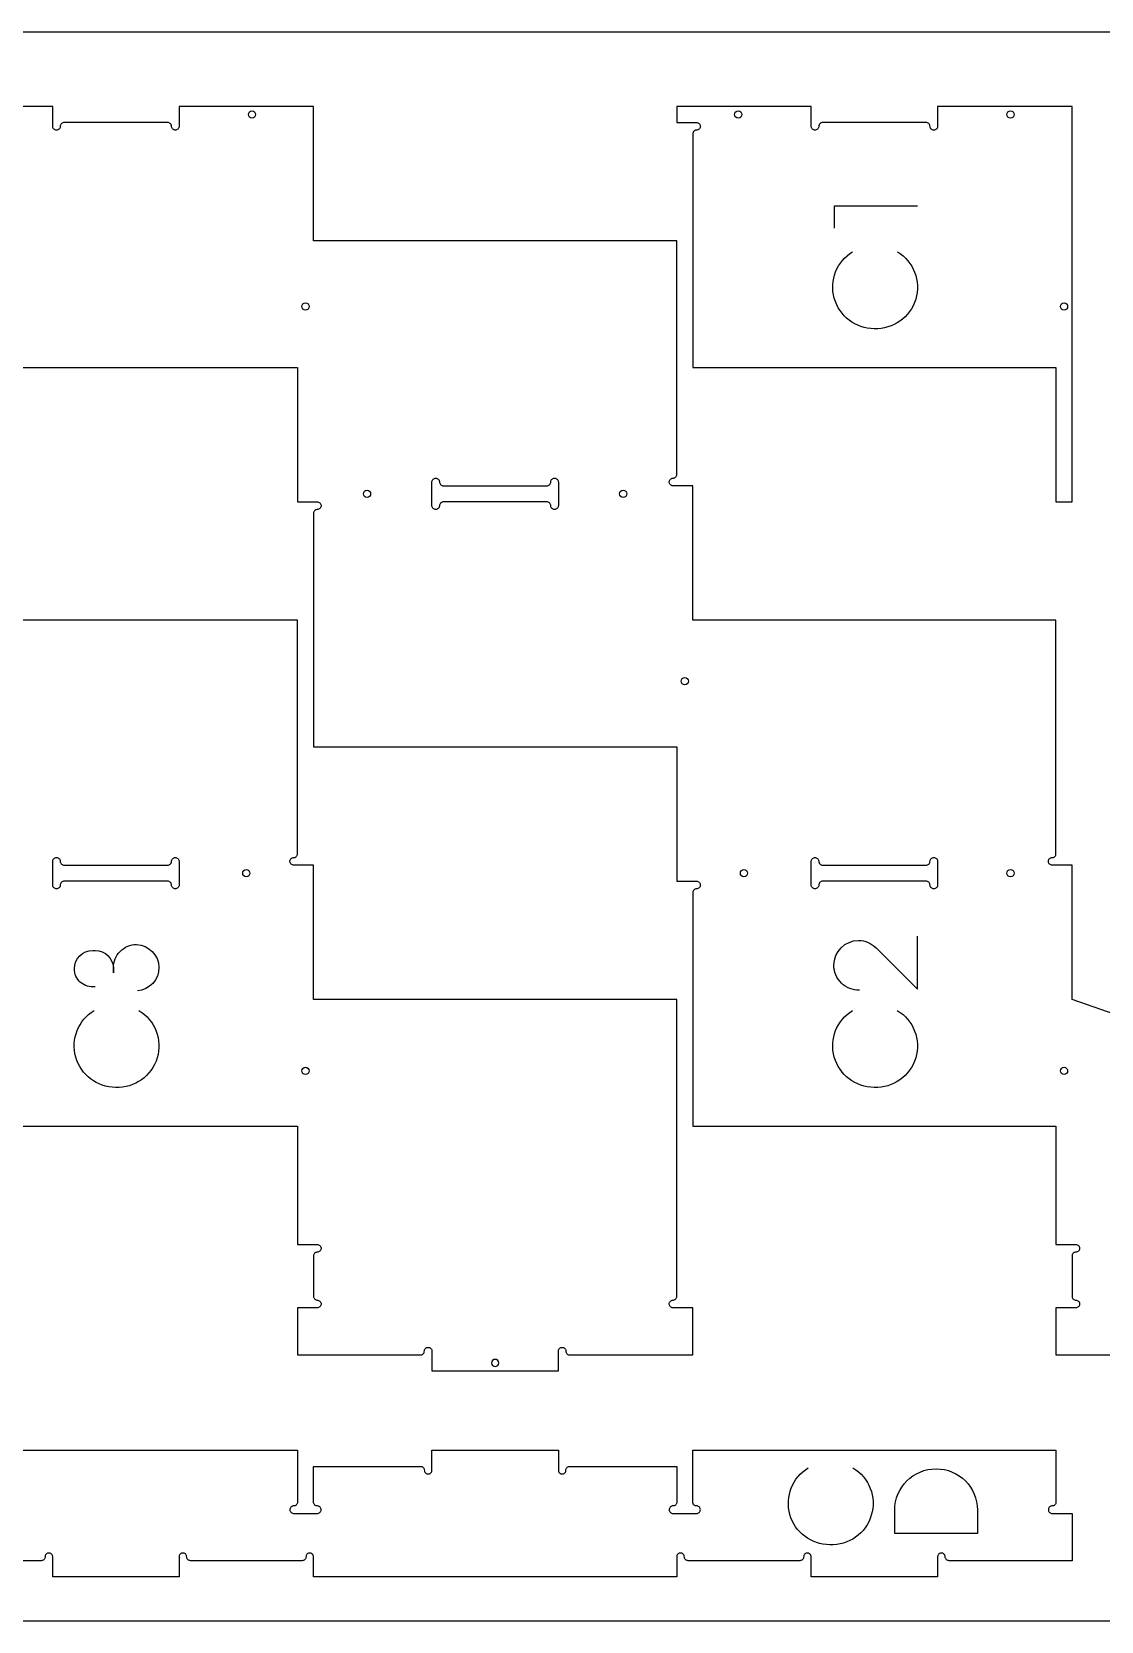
# Model space of a CAD drawing. Header units: inches. Extents: x 0 to 304, y 0 to 160.
# Drawn here: x 134.69 to 166.99, y 55.87 to 103.87 of the extents above; entities that cross this region are included whole.
import ezdxf

# ---------------------------------------------------------------- set-up
doc = ezdxf.new("R2010")
doc.units = ezdxf.units.IN
doc.header["$MEASUREMENT"] = 0
for name, color, linetype in [('000_NOTES', 6, 'Continuous'), ('CUT_HOLE', 1, 'Continuous'), ('CUT_number', 3, 'Continuous'), ('CUT_THRU', 7, 'Continuous')]:
    doc.layers.add(name, color=color, linetype=linetype)

# ---------------------------------------------------------------- blocks, each defined once
blk = doc.blocks.new('FASTENER')
blk.add_circle((0, 0), 0.109)

msp = doc.modelspace()

# ---------------------------------------------------------------- linework, layer by layer
at = {"layer": '000_NOTES'}
msp.add_lwpolyline([(103.874, 55.874), (103.874, 103.874), (199.874, 103.874), (199.874, 55.874)], close=True, dxfattribs=at)
at = {"layer": 'CUT_number'}
msp.add_lwpolyline([(158.941, 97.94), (158.941, 98.615), (161.441, 98.615)], dxfattribs=at)
for points in [[(160.834, 97.233, -0.77786), (160.134, 94.908, -0.756443), (159.484, 97.233)], [(159.691, 74.934, -0.423868), (158.916, 75.684, -0.413911), (159.666, 76.434, -0.194637), (160.191, 76.209), (161.441, 74.959), (161.441, 76.559)], [(136.603, 75.034, -0.454849), (135.973, 75.584, -0.411435), (136.528, 76.134), (136.603, 76.134, -0.412121), (137.153, 75.584), (137.153, 75.459), (137.153, 75.609, -0.414286), (137.853, 76.309, -0.946269), (137.878, 74.909)], [(137.921, 74.32, -0.77786), (137.221, 71.995, -0.756443), (136.571, 74.32)], [(160.834, 74.32, -0.77786), (160.134, 71.995, -0.756443), (159.484, 74.32)], [(159.494, 60.507, -0.77786), (158.794, 58.182, -0.756443), (158.144, 60.507)]]:
    msp.add_lwpolyline(points, format="xyb", dxfattribs=at)
msp.add_lwpolyline([(163.256, 58.527), (160.756, 58.527), (160.756, 59.227, -1), (163.256, 59.227)], format="xyb", close=True, dxfattribs=at)
at = {"layer": 'CUT_THRU'}
for points in [[(177.084, 70.826, 0), (166.112, 74.645, 0), (166.112, 78.706, 0), (165.513, 78.706, 0), (165.493, 78.708, 0), (165.474, 78.713, 0), (165.455, 78.722, 0), (165.439, 78.733, 0), (165.425, 78.747, 0), (165.413, 78.764, 0), (165.405, 78.782, 0), (165.4, 78.801, 0), (165.398, 78.821, 0), (165.4, 78.841, 0), (165.405, 78.86, 0), (165.413, 78.878, 0), (165.425, 78.894, 0), (165.439, 78.909, 0), (165.455, 78.92, 0), (165.474, 78.928, 0), (165.493, 78.934, 0), (165.533, 78.937, 0), (165.552, 78.942, 0), (165.57, 78.951, 0), (165.586, 78.962, 0), (165.6, 78.976, 0), (165.612, 78.993, 0), (165.62, 79.011, 0), (165.626, 79.03, 0), (165.627, 79.05, 0), (165.627, 86.102, 0), (154.656, 86.102, 0), (154.656, 90.163, 0), (154.056, 90.163, 0), (154.056, 90.163, 0), (154.036, 90.165, 0), (154.017, 90.17, 0), (153.999, 90.178, 0), (153.982, 90.19, 0), (153.968, 90.204, 0), (153.957, 90.22, 0), (153.948, 90.238, 0), (153.943, 90.258, 0), (153.941, 90.277, 0), (153.943, 90.297, 0), (153.948, 90.317, 0), (153.957, 90.335, 0), (153.968, 90.351, 0), (153.982, 90.365, 0), (153.999, 90.377, 0), (154.017, 90.385, 0), (154.036, 90.39, 0), (154.076, 90.394, 0), (154.095, 90.399, 0), (154.113, 90.407, 0), (154.13, 90.419, 0), (154.144, 90.433, 0), (154.155, 90.449, 0), (154.164, 90.467, 0), (154.169, 90.487, 0), (154.171, 90.507, 0), (154.171, 97.558, 0), (143.199, 97.558, 0), (143.199, 101.62, 0), (139.137, 101.62, 0), (139.137, 101.02, 0), (139.136, 101, 0), (139.131, 100.981, 0), (139.122, 100.963, 0), (139.111, 100.946, 0), (139.097, 100.932, 0), (139.08, 100.921, 0), (139.062, 100.912, 0), (139.043, 100.907, 0), (139.023, 100.905, 0), (139.003, 100.907, 0), (138.984, 100.912, 0), (138.966, 100.921, 0), (138.949, 100.932, 0), (138.935, 100.946, 0), (138.924, 100.963, 0), (138.915, 100.981, 0), (138.91, 101, 0), (138.907, 101.04, 0), (138.901, 101.059, 0), (138.893, 101.077, 0), (138.882, 101.094, 0), (138.867, 101.108, 0), (138.851, 101.119, 0), (138.833, 101.128, 0), (138.814, 101.133, 0), (138.794, 101.135, 0), (135.662, 101.135, 0), (135.642, 101.133, 0), (135.623, 101.128, 0), (135.605, 101.119, 0), (135.589, 101.108, 0), (135.575, 101.094, 0), (135.563, 101.077, 0), (135.555, 101.059, 0), (135.549, 101.04, 0), (135.546, 101, 0), (135.541, 100.981, 0), (135.532, 100.963, 0), (135.521, 100.946, 0), (135.507, 100.932, 0), (135.49, 100.921, 0), (135.472, 100.912, 0), (135.453, 100.907, 0), (135.433, 100.905, 0), (135.413, 100.907, 0), (135.394, 100.912, 0), (135.376, 100.921, 0), (135.36, 100.932, 0), (135.345, 100.946, 0), (135.334, 100.963, 0), (135.326, 100.981, 0), (135.32, 101, 0), (135.319, 101.02, 0), (135.319, 101.62, 0), (131.257, 101.62, 0)], [(131.742, 93.739, 0), (142.714, 93.739, 0), (142.714, 89.678, 0), (143.313, 89.678, 0), (143.333, 89.676, 0), (143.353, 89.671, 0), (143.371, 89.663, 0), (143.387, 89.651, 0), (143.401, 89.637, 0), (143.413, 89.621, 0), (143.421, 89.603, 0), (143.426, 89.583, 0), (143.428, 89.563, 0), (143.426, 89.543, 0), (143.421, 89.524, 0), (143.413, 89.506, 0), (143.401, 89.49, 0), (143.387, 89.476, 0), (143.371, 89.464, 0), (143.353, 89.456, 0), (143.333, 89.451, 0), (143.294, 89.447, 0), (143.274, 89.442, 0), (143.256, 89.433, 0), (143.24, 89.422, 0), (143.226, 89.408, 0), (143.214, 89.391, 0), (143.206, 89.373, 0), (143.201, 89.354, 0), (143.199, 89.334, 0), (143.199, 82.283, 0), (154.171, 82.283, 0), (154.171, 78.221, 0), (154.77, 78.221, 0), (154.79, 78.219, 0), (154.809, 78.214, 0), (154.827, 78.206, 0), (154.844, 78.194, 0), (154.858, 78.18, 0), (154.869, 78.164, 0), (154.878, 78.146, 0), (154.883, 78.127, 0), (154.885, 78.107, 0), (154.883, 78.087, 0), (154.878, 78.067, 0), (154.869, 78.049, 0), (154.858, 78.033, 0), (154.844, 78.019, 0), (154.827, 78.007, 0), (154.809, 77.999, 0), (154.79, 77.994, 0), (154.75, 77.99, 0), (154.731, 77.985, 0), (154.713, 77.977, 0), (154.697, 77.965, 0), (154.682, 77.951, 0), (154.671, 77.935, 0), (154.662, 77.917, 0), (154.657, 77.897, 0), (154.656, 77.878, 0), (154.656, 70.826, 0), (165.627, 70.826, 0), (165.627, 67.25, 0), (166.227, 67.25, 0), (166.247, 67.248, 0), (166.266, 67.243, 0), (166.284, 67.234, 0), (166.3, 67.223, 0), (166.315, 67.209, 0), (166.326, 67.192, 0), (166.335, 67.174, 0), (166.34, 67.155, 0), (166.341, 67.135, 0), (166.34, 67.115, 0), (166.335, 67.096, 0), (166.326, 67.078, 0), (166.315, 67.061, 0), (166.3, 67.047, 0), (166.284, 67.036, 0), (166.266, 67.027, 0), (166.247, 67.022, 0), (166.207, 67.019, 0), (166.188, 67.013, 0), (166.17, 67.005, 0), (166.153, 66.994, 0), (166.139, 66.979, 0), (166.128, 66.963, 0), (166.119, 66.945, 0), (166.114, 66.926, 0), (166.112, 66.906, 0), (166.112, 65.684, 0), (166.114, 65.664, 0), (166.119, 65.645, 0), (166.128, 65.626, 0), (166.139, 65.61, 0), (166.153, 65.596, 0), (166.17, 65.585, 0), (166.188, 65.576, 0), (166.207, 65.571, 0), (166.247, 65.567, 0), (166.266, 65.562, 0), (166.284, 65.554, 0), (166.3, 65.542, 0), (166.315, 65.528, 0), (166.326, 65.512, 0), (166.335, 65.494, 0), (166.34, 65.475, 0), (166.341, 65.455, 0), (166.34, 65.435, 0), (166.335, 65.415, 0), (166.326, 65.397, 0), (166.315, 65.381, 0), (166.3, 65.367, 0), (166.284, 65.355, 0), (166.266, 65.347, 0), (166.247, 65.342, 0), (166.227, 65.34, 0), (165.627, 65.34, 0), (165.627, 63.916, 0), (169.345, 63.916, 0)], [(131.742, 70.826, 0), (142.714, 70.826, 0), (142.714, 67.25, 0), (143.313, 67.25, 0), (143.333, 67.248, 0), (143.353, 67.243, 0), (143.371, 67.234, 0), (143.387, 67.223, 0), (143.401, 67.209, 0), (143.413, 67.192, 0), (143.421, 67.174, 0), (143.426, 67.155, 0), (143.428, 67.135, 0), (143.426, 67.115, 0), (143.421, 67.096, 0), (143.413, 67.078, 0), (143.401, 67.061, 0), (143.387, 67.047, 0), (143.371, 67.036, 0), (143.353, 67.027, 0), (143.333, 67.022, 0), (143.294, 67.019, 0), (143.274, 67.013, 0), (143.256, 67.005, 0), (143.24, 66.994, 0), (143.226, 66.979, 0), (143.214, 66.963, 0), (143.206, 66.945, 0), (143.201, 66.926, 0), (143.199, 66.906, 0), (143.199, 65.684, 0), (143.201, 65.664, 0), (143.206, 65.645, 0), (143.214, 65.626, 0), (143.226, 65.61, 0), (143.24, 65.596, 0), (143.256, 65.585, 0), (143.274, 65.576, 0), (143.294, 65.571, 0), (143.333, 65.567, 0), (143.353, 65.562, 0), (143.371, 65.554, 0), (143.387, 65.542, 0), (143.401, 65.528, 0), (143.413, 65.512, 0), (143.421, 65.494, 0), (143.426, 65.475, 0), (143.428, 65.455, 0), (143.426, 65.435, 0), (143.421, 65.415, 0), (143.413, 65.397, 0), (143.401, 65.381, 0), (143.387, 65.367, 0), (143.371, 65.355, 0), (143.353, 65.347, 0), (143.333, 65.342, 0), (143.313, 65.34, 0), (142.714, 65.34, 0), (142.714, 63.916, 0), (146.432, 63.916, 0), (146.451, 63.917, 0), (146.471, 63.923, 0), (146.489, 63.931, 0), (146.505, 63.942, 0), (146.519, 63.957, 0), (146.531, 63.973, 0), (146.539, 63.991, 0), (146.544, 64.01, 0), (146.548, 64.05, 0), (146.553, 64.069, 0), (146.562, 64.087, 0), (146.573, 64.104, 0), (146.587, 64.118, 0), (146.603, 64.129, 0), (146.622, 64.138, 0), (146.641, 64.143, 0), (146.661, 64.145, 0), (146.681, 64.143, 0), (146.7, 64.138, 0), (146.718, 64.129, 0), (146.734, 64.118, 0), (146.748, 64.104, 0), (146.76, 64.087, 0), (146.768, 64.069, 0), (146.774, 64.05, 0), (146.775, 64.03, 0), (146.775, 63.431, 0), (150.594, 63.431, 0), (150.594, 64.03, 0), (150.596, 64.05, 0), (150.601, 64.069, 0), (150.61, 64.087, 0), (150.621, 64.104, 0), (150.635, 64.118, 0), (150.651, 64.129, 0), (150.67, 64.138, 0), (150.689, 64.143, 0), (150.709, 64.145, 0), (150.729, 64.143, 0), (150.748, 64.138, 0), (150.766, 64.129, 0), (150.782, 64.118, 0), (150.797, 64.104, 0), (150.808, 64.087, 0), (150.816, 64.069, 0), (150.822, 64.05, 0), (150.825, 64.01, 0), (150.83, 63.991, 0), (150.839, 63.973, 0), (150.85, 63.957, 0), (150.864, 63.942, 0), (150.881, 63.931, 0), (150.899, 63.923, 0), (150.918, 63.917, 0), (150.938, 63.916, 0), (154.656, 63.916, 0), (154.656, 65.34, 0), (154.056, 65.34, 0), (154.036, 65.342, 0), (154.017, 65.347, 0), (153.999, 65.355, 0), (153.982, 65.367, 0), (153.968, 65.381, 0), (153.957, 65.397, 0), (153.948, 65.415, 0), (153.943, 65.435, 0), (153.941, 65.455, 0), (153.943, 65.475, 0), (153.948, 65.494, 0), (153.957, 65.512, 0), (153.968, 65.528, 0), (153.982, 65.542, 0), (153.999, 65.554, 0), (154.017, 65.562, 0), (154.036, 65.567, 0), (154.076, 65.571, 0), (154.095, 65.576, 0), (154.113, 65.585, 0), (154.13, 65.596, 0), (154.144, 65.61, 0), (154.155, 65.626, 0), (154.164, 65.645, 0), (154.169, 65.664, 0), (154.171, 65.684, 0), (154.171, 74.645, 0), (143.199, 74.645, 0), (143.199, 78.706, 0), (142.599, 78.706, 0), (142.579, 78.708, 0), (142.56, 78.713, 0), (142.542, 78.722, 0), (142.526, 78.733, 0), (142.512, 78.747, 0), (142.5, 78.764, 0), (142.492, 78.782, 0), (142.487, 78.801, 0), (142.485, 78.821, 0), (142.487, 78.841, 0), (142.492, 78.86, 0), (142.5, 78.878, 0), (142.512, 78.894, 0), (142.526, 78.909, 0), (142.542, 78.92, 0), (142.56, 78.928, 0), (142.579, 78.934, 0), (142.619, 78.937, 0), (142.639, 78.942, 0), (142.657, 78.951, 0), (142.673, 78.962, 0), (142.687, 78.976, 0), (142.699, 78.993, 0), (142.707, 79.011, 0), (142.712, 79.03, 0), (142.714, 79.05, 0), (142.714, 86.102, 0), (131.742, 86.102, 0)], [(131.742, 61.036, 0), (142.714, 61.036, 0), (142.714, 59.47, 0), (142.712, 59.451, 0), (142.707, 59.431, 0), (142.699, 59.413, 0), (142.687, 59.397, 0), (142.673, 59.383, 0), (142.657, 59.371, 0), (142.639, 59.363, 0), (142.619, 59.358, 0), (142.579, 59.354, 0), (142.56, 59.349, 0), (142.542, 59.341, 0), (142.526, 59.329, 0), (142.512, 59.315, 0), (142.5, 59.299, 0), (142.492, 59.28, 0), (142.487, 59.261, 0), (142.485, 59.241, 0), (142.487, 59.221, 0), (142.492, 59.202, 0), (142.5, 59.184, 0), (142.512, 59.168, 0), (142.526, 59.154, 0), (142.542, 59.142, 0), (142.56, 59.134, 0), (142.579, 59.128, 0), (142.599, 59.127, 0), (143.313, 59.127, 0), (143.333, 59.128, 0), (143.353, 59.134, 0), (143.371, 59.142, 0), (143.387, 59.154, 0), (143.401, 59.168, 0), (143.413, 59.184, 0), (143.421, 59.202, 0), (143.426, 59.221, 0), (143.428, 59.241, 0), (143.426, 59.261, 0), (143.421, 59.28, 0), (143.413, 59.299, 0), (143.401, 59.315, 0), (143.387, 59.329, 0), (143.371, 59.341, 0), (143.353, 59.349, 0), (143.333, 59.354, 0), (143.294, 59.358, 0), (143.274, 59.363, 0), (143.256, 59.371, 0), (143.24, 59.383, 0), (143.226, 59.397, 0), (143.214, 59.413, 0), (143.206, 59.431, 0), (143.201, 59.451, 0), (143.199, 59.47, 0), (143.199, 60.551, 0), (146.432, 60.551, 0), (146.451, 60.549, 0), (146.471, 60.544, 0), (146.489, 60.536, 0), (146.505, 60.524, 0), (146.519, 60.51, 0), (146.531, 60.494, 0), (146.539, 60.476, 0), (146.544, 60.457, 0), (146.548, 60.417, 0), (146.553, 60.397, 0), (146.562, 60.379, 0), (146.573, 60.363, 0), (146.587, 60.349, 0), (146.603, 60.337, 0), (146.622, 60.329, 0), (146.641, 60.324, 0), (146.661, 60.322, 0), (146.681, 60.324, 0), (146.7, 60.329, 0), (146.718, 60.337, 0), (146.734, 60.349, 0), (146.748, 60.363, 0), (146.76, 60.379, 0), (146.768, 60.397, 0), (146.774, 60.417, 0), (146.775, 60.437, 0), (146.775, 61.036, 0), (150.594, 61.036, 0), (150.594, 60.437, 0), (150.596, 60.417, 0), (150.601, 60.397, 0), (150.61, 60.379, 0), (150.621, 60.363, 0), (150.635, 60.349, 0), (150.651, 60.337, 0), (150.67, 60.329, 0), (150.689, 60.324, 0), (150.709, 60.322, 0), (150.729, 60.324, 0), (150.748, 60.329, 0), (150.766, 60.337, 0), (150.782, 60.349, 0), (150.797, 60.363, 0), (150.808, 60.379, 0), (150.816, 60.397, 0), (150.822, 60.417, 0), (150.825, 60.457, 0), (150.83, 60.476, 0), (150.839, 60.494, 0), (150.85, 60.51, 0), (150.864, 60.524, 0), (150.881, 60.536, 0), (150.899, 60.544, 0), (150.918, 60.549, 0), (150.938, 60.551, 0), (154.171, 60.551, 0), (154.171, 59.47, 0), (154.169, 59.451, 0), (154.164, 59.431, 0), (154.155, 59.413, 0), (154.144, 59.397, 0), (154.13, 59.383, 0), (154.113, 59.371, 0), (154.095, 59.363, 0), (154.076, 59.358, 0), (154.036, 59.354, 0), (154.017, 59.349, 0), (153.999, 59.341, 0), (153.982, 59.329, 0), (153.968, 59.315, 0), (153.957, 59.299, 0), (153.948, 59.28, 0), (153.943, 59.261, 0), (153.941, 59.241, 0), (153.943, 59.221, 0), (153.948, 59.202, 0), (153.957, 59.184, 0), (153.968, 59.168, 0), (153.982, 59.154, 0), (153.999, 59.142, 0), (154.017, 59.134, 0), (154.036, 59.128, 0), (154.056, 59.127, 0), (154.77, 59.127, 0), (154.79, 59.128, 0), (154.809, 59.134, 0), (154.827, 59.142, 0), (154.844, 59.154, 0), (154.858, 59.168, 0), (154.869, 59.184, 0), (154.878, 59.202, 0), (154.883, 59.221, 0), (154.885, 59.241, 0), (154.883, 59.261, 0), (154.878, 59.28, 0), (154.869, 59.299, 0), (154.858, 59.315, 0), (154.844, 59.329, 0), (154.827, 59.341, 0), (154.809, 59.349, 0), (154.79, 59.354, 0), (154.75, 59.358, 0), (154.731, 59.363, 0), (154.713, 59.371, 0), (154.697, 59.383, 0), (154.682, 59.397, 0), (154.671, 59.413, 0), (154.662, 59.431, 0), (154.657, 59.451, 0), (154.656, 59.47, 0), (154.656, 61.036, 0), (165.627, 61.036, 0), (165.627, 59.47, 0), (165.626, 59.451, 0), (165.62, 59.431, 0), (165.612, 59.413, 0), (165.6, 59.397, 0), (165.586, 59.383, 0), (165.57, 59.371, 0), (165.552, 59.363, 0), (165.533, 59.358, 0), (165.493, 59.354, 0), (165.474, 59.349, 0), (165.455, 59.341, 0), (165.439, 59.329, 0), (165.425, 59.315, 0), (165.413, 59.299, 0), (165.405, 59.28, 0), (165.4, 59.261, 0), (165.398, 59.241, 0), (165.4, 59.221, 0), (165.405, 59.202, 0), (165.413, 59.184, 0), (165.425, 59.168, 0), (165.439, 59.154, 0), (165.455, 59.142, 0), (165.474, 59.134, 0), (165.493, 59.128, 0), (165.513, 59.127, 0), (166.112, 59.127, 0), (166.112, 57.702, 0), (162.395, 57.702, 0), (162.375, 57.704, 0), (162.355, 57.709, 0), (162.337, 57.718, 0), (162.321, 57.729, 0), (162.307, 57.743, 0), (162.295, 57.76, 0), (162.287, 57.778, 0), (162.282, 57.797, 0), (162.278, 57.837, 0), (162.273, 57.856, 0), (162.265, 57.874, 0), (162.253, 57.89, 0), (162.239, 57.905, 0), (162.223, 57.916, 0), (162.205, 57.925, 0), (162.185, 57.93, 0), (162.165, 57.931, 0), (162.146, 57.93, 0), (162.126, 57.925, 0), (162.108, 57.916, 0), (162.092, 57.905, 0), (162.078, 57.89, 0), (162.066, 57.874, 0), (162.058, 57.856, 0), (162.053, 57.837, 0), (162.051, 57.817, 0), (162.051, 57.217, 0), (158.232, 57.217, 0), (158.232, 57.817, 0), (158.23, 57.837, 0), (158.225, 57.856, 0), (158.217, 57.874, 0), (158.205, 57.89, 0), (158.191, 57.905, 0), (158.175, 57.916, 0), (158.157, 57.925, 0), (158.137, 57.93, 0), (158.117, 57.931, 0), (158.098, 57.93, 0), (158.078, 57.925, 0), (158.06, 57.916, 0), (158.044, 57.905, 0), (158.03, 57.89, 0), (158.018, 57.874, 0), (158.01, 57.856, 0), (158.005, 57.837, 0), (158.001, 57.797, 0), (157.996, 57.778, 0), (157.988, 57.76, 0), (157.976, 57.743, 0), (157.962, 57.729, 0), (157.946, 57.718, 0), (157.927, 57.709, 0), (157.908, 57.704, 0), (157.888, 57.702, 0), (154.514, 57.702, 0), (154.494, 57.704, 0), (154.475, 57.709, 0), (154.457, 57.718, 0), (154.441, 57.729, 0), (154.427, 57.743, 0), (154.415, 57.76, 0), (154.407, 57.778, 0), (154.401, 57.797, 0), (154.398, 57.837, 0), (154.393, 57.856, 0), (154.384, 57.874, 0), (154.373, 57.89, 0), (154.359, 57.905, 0), (154.342, 57.916, 0), (154.324, 57.925, 0), (154.305, 57.93, 0), (154.285, 57.931, 0), (154.265, 57.93, 0), (154.246, 57.925, 0), (154.228, 57.916, 0), (154.212, 57.905, 0), (154.197, 57.89, 0), (154.186, 57.874, 0), (154.177, 57.856, 0), (154.172, 57.837, 0), (154.171, 57.817, 0), (154.171, 57.217, 0), (143.199, 57.217, 0), (143.199, 57.817, 0), (143.197, 57.837, 0), (143.192, 57.856, 0), (143.184, 57.874, 0), (143.172, 57.89, 0), (143.158, 57.905, 0), (143.142, 57.916, 0), (143.124, 57.925, 0), (143.104, 57.93, 0), (143.084, 57.931, 0), (143.064, 57.93, 0), (143.045, 57.925, 0), (143.027, 57.916, 0), (143.011, 57.905, 0), (142.997, 57.89, 0), (142.985, 57.874, 0), (142.977, 57.856, 0), (142.972, 57.837, 0), (142.968, 57.797, 0), (142.963, 57.778, 0), (142.954, 57.76, 0), (142.943, 57.743, 0), (142.929, 57.729, 0), (142.912, 57.718, 0), (142.894, 57.709, 0), (142.875, 57.704, 0), (142.855, 57.702, 0), (139.481, 57.702, 0), (139.461, 57.704, 0), (139.442, 57.709, 0), (139.424, 57.718, 0), (139.408, 57.729, 0), (139.393, 57.743, 0), (139.382, 57.76, 0), (139.374, 57.778, 0), (139.368, 57.797, 0), (139.365, 57.837, 0), (139.36, 57.856, 0), (139.351, 57.874, 0), (139.34, 57.89, 0), (139.326, 57.905, 0), (139.309, 57.916, 0), (139.291, 57.925, 0), (139.272, 57.93, 0), (139.252, 57.931, 0), (139.232, 57.93, 0), (139.213, 57.925, 0), (139.195, 57.916, 0), (139.178, 57.905, 0), (139.164, 57.89, 0), (139.153, 57.874, 0), (139.144, 57.856, 0), (139.139, 57.837, 0), (139.137, 57.817, 0), (139.137, 57.217, 0), (135.319, 57.217, 0), (135.319, 57.817, 0), (135.317, 57.837, 0), (135.312, 57.856, 0), (135.303, 57.874, 0), (135.292, 57.89, 0), (135.278, 57.905, 0), (135.261, 57.916, 0), (135.243, 57.925, 0), (135.224, 57.93, 0), (135.204, 57.931, 0), (135.184, 57.93, 0), (135.165, 57.925, 0), (135.147, 57.916, 0), (135.13, 57.905, 0), (135.116, 57.89, 0), (135.105, 57.874, 0), (135.096, 57.856, 0), (135.091, 57.837, 0), (135.088, 57.797, 0), (135.083, 57.778, 0), (135.074, 57.76, 0), (135.063, 57.743, 0), (135.049, 57.729, 0), (135.032, 57.718, 0), (135.014, 57.709, 0), (134.995, 57.704, 0), (134.975, 57.702, 0), (131.601, 57.702, 0)]]:
    msp.add_polyline3d(points, dxfattribs=at)
for points in [[(165.627, 93.739, 0), (165.627, 89.678, 0), (166.112, 89.678, 0), (166.112, 101.62, 0), (162.051, 101.62, 0), (162.051, 101.02, 0), (162.049, 101, 0), (162.044, 100.981, 0), (162.036, 100.963, 0), (162.024, 100.946, 0), (162.01, 100.932, 0), (161.994, 100.921, 0), (161.976, 100.912, 0), (161.956, 100.907, 0), (161.936, 100.905, 0), (161.916, 100.907, 0), (161.897, 100.912, 0), (161.879, 100.921, 0), (161.863, 100.932, 0), (161.849, 100.946, 0), (161.837, 100.963, 0), (161.829, 100.981, 0), (161.823, 101, 0), (161.82, 101.04, 0), (161.815, 101.059, 0), (161.806, 101.077, 0), (161.795, 101.094, 0), (161.781, 101.108, 0), (161.764, 101.119, 0), (161.746, 101.128, 0), (161.727, 101.133, 0), (161.707, 101.135, 0), (158.576, 101.135, 0), (158.556, 101.133, 0), (158.537, 101.128, 0), (158.518, 101.119, 0), (158.502, 101.108, 0), (158.488, 101.094, 0), (158.476, 101.077, 0), (158.468, 101.059, 0), (158.463, 101.04, 0), (158.459, 101, 0), (158.454, 100.981, 0), (158.446, 100.963, 0), (158.434, 100.946, 0), (158.42, 100.932, 0), (158.404, 100.921, 0), (158.386, 100.912, 0), (158.366, 100.907, 0), (158.347, 100.905, 0), (158.327, 100.907, 0), (158.307, 100.912, 0), (158.289, 100.921, 0), (158.273, 100.932, 0), (158.259, 100.946, 0), (158.247, 100.963, 0), (158.239, 100.981, 0), (158.234, 101, 0), (158.232, 101.02, 0), (158.232, 101.62, 0), (154.171, 101.62, 0), (154.171, 101.135, 0), (154.77, 101.135, 0), (154.79, 101.133, 0), (154.809, 101.128, 0), (154.827, 101.119, 0), (154.844, 101.108, 0), (154.858, 101.094, 0), (154.869, 101.077, 0), (154.878, 101.059, 0), (154.883, 101.04, 0), (154.885, 101.02, 0), (154.883, 101, 0), (154.878, 100.981, 0), (154.869, 100.963, 0), (154.858, 100.946, 0), (154.844, 100.932, 0), (154.827, 100.921, 0), (154.809, 100.912, 0), (154.79, 100.907, 0), (154.75, 100.904, 0), (154.731, 100.899, 0), (154.713, 100.89, 0), (154.697, 100.879, 0), (154.682, 100.865, 0), (154.671, 100.848, 0), (154.662, 100.83, 0), (154.657, 100.811, 0), (154.656, 100.791, 0), (154.656, 93.739, 0), (165.627, 93.739, 0)], [(147.02, 90.22, 0), (147.031, 90.204, 0), (147.045, 90.19, 0), (147.062, 90.178, 0), (147.08, 90.17, 0), (147.099, 90.165, 0), (147.119, 90.163, 0), (150.25, 90.163, 0), (150.27, 90.165, 0), (150.29, 90.17, 0), (150.308, 90.178, 0), (150.324, 90.19, 0), (150.338, 90.204, 0), (150.35, 90.22, 0), (150.358, 90.238, 0), (150.363, 90.258, 0), (150.367, 90.297, 0), (150.372, 90.317, 0), (150.38, 90.335, 0), (150.392, 90.351, 0), (150.406, 90.365, 0), (150.422, 90.377, 0), (150.44, 90.385, 0), (150.46, 90.39, 0), (150.48, 90.392, 0), (150.5, 90.39, 0), (150.519, 90.385, 0), (150.537, 90.377, 0), (150.553, 90.365, 0), (150.567, 90.351, 0), (150.579, 90.335, 0), (150.587, 90.317, 0), (150.592, 90.297, 0), (150.594, 90.277, 0), (150.594, 89.563, 0), (150.592, 89.543, 0), (150.587, 89.524, 0), (150.579, 89.506, 0), (150.567, 89.49, 0), (150.553, 89.476, 0), (150.537, 89.464, 0), (150.519, 89.456, 0), (150.5, 89.451, 0), (150.48, 89.449, 0), (150.46, 89.451, 0), (150.44, 89.456, 0), (150.422, 89.464, 0), (150.406, 89.476, 0), (150.392, 89.49, 0), (150.38, 89.506, 0), (150.372, 89.524, 0), (150.367, 89.543, 0), (150.363, 89.583, 0), (150.358, 89.603, 0), (150.35, 89.621, 0), (150.338, 89.637, 0), (150.324, 89.651, 0), (150.308, 89.663, 0), (150.29, 89.671, 0), (150.27, 89.676, 0), (150.25, 89.678, 0), (147.119, 89.678, 0), (147.099, 89.676, 0), (147.08, 89.671, 0), (147.062, 89.663, 0), (147.045, 89.651, 0), (147.031, 89.637, 0), (147.02, 89.621, 0), (147.011, 89.603, 0), (147.006, 89.583, 0), (147.003, 89.543, 0), (146.998, 89.524, 0), (146.989, 89.506, 0), (146.978, 89.49, 0), (146.964, 89.476, 0), (146.947, 89.464, 0), (146.929, 89.456, 0), (146.91, 89.451, 0), (146.89, 89.449, 0), (146.87, 89.451, 0), (146.851, 89.456, 0), (146.833, 89.464, 0), (146.816, 89.476, 0), (146.802, 89.49, 0), (146.791, 89.506, 0), (146.782, 89.524, 0), (146.777, 89.543, 0), (146.775, 89.563, 0), (146.775, 90.277, 0), (146.777, 90.297, 0), (146.782, 90.317, 0), (146.791, 90.335, 0), (146.802, 90.351, 0), (146.816, 90.365, 0), (146.833, 90.377, 0), (146.851, 90.385, 0), (146.87, 90.39, 0), (146.89, 90.392, 0), (146.91, 90.39, 0), (146.929, 90.385, 0), (146.947, 90.377, 0), (146.964, 90.365, 0), (146.978, 90.351, 0), (146.989, 90.335, 0), (146.998, 90.317, 0), (147.003, 90.297, 0), (147.006, 90.258, 0), (147.011, 90.238, 0), (147.02, 90.22, 0)], [(135.563, 78.764, 0), (135.575, 78.747, 0), (135.589, 78.733, 0), (135.605, 78.722, 0), (135.623, 78.713, 0), (135.642, 78.708, 0), (135.662, 78.706, 0), (138.794, 78.706, 0), (138.814, 78.708, 0), (138.833, 78.713, 0), (138.851, 78.722, 0), (138.867, 78.733, 0), (138.882, 78.747, 0), (138.893, 78.764, 0), (138.901, 78.782, 0), (138.907, 78.801, 0), (138.91, 78.841, 0), (138.915, 78.86, 0), (138.924, 78.878, 0), (138.935, 78.894, 0), (138.949, 78.909, 0), (138.966, 78.92, 0), (138.984, 78.928, 0), (139.003, 78.934, 0), (139.023, 78.935, 0), (139.043, 78.934, 0), (139.062, 78.928, 0), (139.08, 78.92, 0), (139.097, 78.909, 0), (139.111, 78.894, 0), (139.122, 78.878, 0), (139.131, 78.86, 0), (139.136, 78.841, 0), (139.137, 78.821, 0), (139.137, 78.107, 0), (139.136, 78.087, 0), (139.131, 78.067, 0), (139.122, 78.049, 0), (139.111, 78.033, 0), (139.097, 78.019, 0), (139.08, 78.007, 0), (139.062, 77.999, 0), (139.043, 77.994, 0), (139.023, 77.992, 0), (139.003, 77.994, 0), (138.984, 77.999, 0), (138.966, 78.007, 0), (138.949, 78.019, 0), (138.935, 78.033, 0), (138.924, 78.049, 0), (138.915, 78.067, 0), (138.91, 78.087, 0), (138.907, 78.127, 0), (138.901, 78.146, 0), (138.893, 78.164, 0), (138.882, 78.18, 0), (138.867, 78.194, 0), (138.851, 78.206, 0), (138.833, 78.214, 0), (138.814, 78.219, 0), (138.794, 78.221, 0), (135.662, 78.221, 0), (135.642, 78.219, 0), (135.623, 78.214, 0), (135.605, 78.206, 0), (135.589, 78.194, 0), (135.575, 78.18, 0), (135.563, 78.164, 0), (135.555, 78.146, 0), (135.549, 78.127, 0), (135.546, 78.087, 0), (135.541, 78.067, 0), (135.532, 78.049, 0), (135.521, 78.033, 0), (135.507, 78.019, 0), (135.49, 78.007, 0), (135.472, 77.999, 0), (135.453, 77.994, 0), (135.433, 77.992, 0), (135.413, 77.994, 0), (135.394, 77.999, 0), (135.376, 78.007, 0), (135.36, 78.019, 0), (135.345, 78.033, 0), (135.334, 78.049, 0), (135.326, 78.067, 0), (135.32, 78.087, 0), (135.319, 78.107, 0), (135.319, 78.821, 0), (135.32, 78.841, 0), (135.326, 78.86, 0), (135.334, 78.878, 0), (135.345, 78.894, 0), (135.36, 78.909, 0), (135.376, 78.92, 0), (135.394, 78.928, 0), (135.413, 78.934, 0), (135.433, 78.935, 0), (135.453, 78.934, 0), (135.472, 78.928, 0), (135.49, 78.92, 0), (135.507, 78.909, 0), (135.521, 78.894, 0), (135.532, 78.878, 0), (135.541, 78.86, 0), (135.546, 78.841, 0), (135.549, 78.801, 0), (135.555, 78.782, 0), (135.563, 78.764, 0)], [(158.476, 78.764, 0), (158.488, 78.747, 0), (158.502, 78.733, 0), (158.518, 78.722, 0), (158.537, 78.713, 0), (158.556, 78.708, 0), (158.576, 78.706, 0), (161.707, 78.706, 0), (161.727, 78.708, 0), (161.746, 78.713, 0), (161.764, 78.722, 0), (161.781, 78.733, 0), (161.795, 78.747, 0), (161.806, 78.764, 0), (161.815, 78.782, 0), (161.82, 78.801, 0), (161.823, 78.841, 0), (161.829, 78.86, 0), (161.837, 78.878, 0), (161.849, 78.894, 0), (161.863, 78.909, 0), (161.879, 78.92, 0), (161.897, 78.928, 0), (161.916, 78.934, 0), (161.936, 78.935, 0), (161.956, 78.934, 0), (161.976, 78.928, 0), (161.994, 78.92, 0), (162.01, 78.909, 0), (162.024, 78.894, 0), (162.036, 78.878, 0), (162.044, 78.86, 0), (162.049, 78.841, 0), (162.051, 78.821, 0), (162.051, 78.107, 0), (162.049, 78.087, 0), (162.044, 78.067, 0), (162.036, 78.049, 0), (162.024, 78.033, 0), (162.01, 78.019, 0), (161.994, 78.007, 0), (161.976, 77.999, 0), (161.956, 77.994, 0), (161.936, 77.992, 0), (161.916, 77.994, 0), (161.897, 77.999, 0), (161.879, 78.007, 0), (161.863, 78.019, 0), (161.849, 78.033, 0), (161.837, 78.049, 0), (161.829, 78.067, 0), (161.823, 78.087, 0), (161.82, 78.127, 0), (161.815, 78.146, 0), (161.806, 78.164, 0), (161.795, 78.18, 0), (161.781, 78.194, 0), (161.764, 78.206, 0), (161.746, 78.214, 0), (161.727, 78.219, 0), (161.707, 78.221, 0), (158.576, 78.221, 0), (158.556, 78.219, 0), (158.537, 78.214, 0), (158.518, 78.206, 0), (158.502, 78.194, 0), (158.488, 78.18, 0), (158.476, 78.164, 0), (158.468, 78.146, 0), (158.463, 78.127, 0), (158.459, 78.087, 0), (158.454, 78.067, 0), (158.446, 78.049, 0), (158.434, 78.033, 0), (158.42, 78.019, 0), (158.404, 78.007, 0), (158.386, 77.999, 0), (158.366, 77.994, 0), (158.347, 77.992, 0), (158.327, 77.994, 0), (158.307, 77.999, 0), (158.289, 78.007, 0), (158.273, 78.019, 0), (158.259, 78.033, 0), (158.247, 78.049, 0), (158.239, 78.067, 0), (158.234, 78.087, 0), (158.232, 78.107, 0), (158.232, 78.821, 0), (158.234, 78.841, 0), (158.239, 78.86, 0), (158.247, 78.878, 0), (158.259, 78.894, 0), (158.273, 78.909, 0), (158.289, 78.92, 0), (158.307, 78.928, 0), (158.327, 78.934, 0), (158.347, 78.935, 0), (158.366, 78.934, 0), (158.386, 78.928, 0), (158.404, 78.92, 0), (158.42, 78.909, 0), (158.434, 78.894, 0), (158.446, 78.878, 0), (158.454, 78.86, 0), (158.459, 78.841, 0), (158.463, 78.801, 0), (158.468, 78.782, 0), (158.476, 78.764, 0)]]:
    msp.add_polyline3d(points, close=True, dxfattribs=at)

# ---------------------------------------------------------------- block references
at = {"layer": 'CUT_HOLE', "rotation": 90}
for p in [(141.34, 101.377), (156.029, 101.377), (164.253, 101.377), (142.956, 95.578), (165.87, 95.578), (144.815, 89.92), (152.554, 89.92), (154.413, 84.263), (141.168, 78.464), (156.201, 78.464), (164.253, 78.464), (142.956, 72.493), (165.87, 72.493)]:
    msp.add_blockref('FASTENER', p, dxfattribs=at)
at = {"layer": 'CUT_HOLE', "extrusion": (0, 0, -1), "rotation": 270}
msp.add_blockref('FASTENER', (-148.685, 63.673), dxfattribs=at)

doc.saveas('drawing.dxf')
